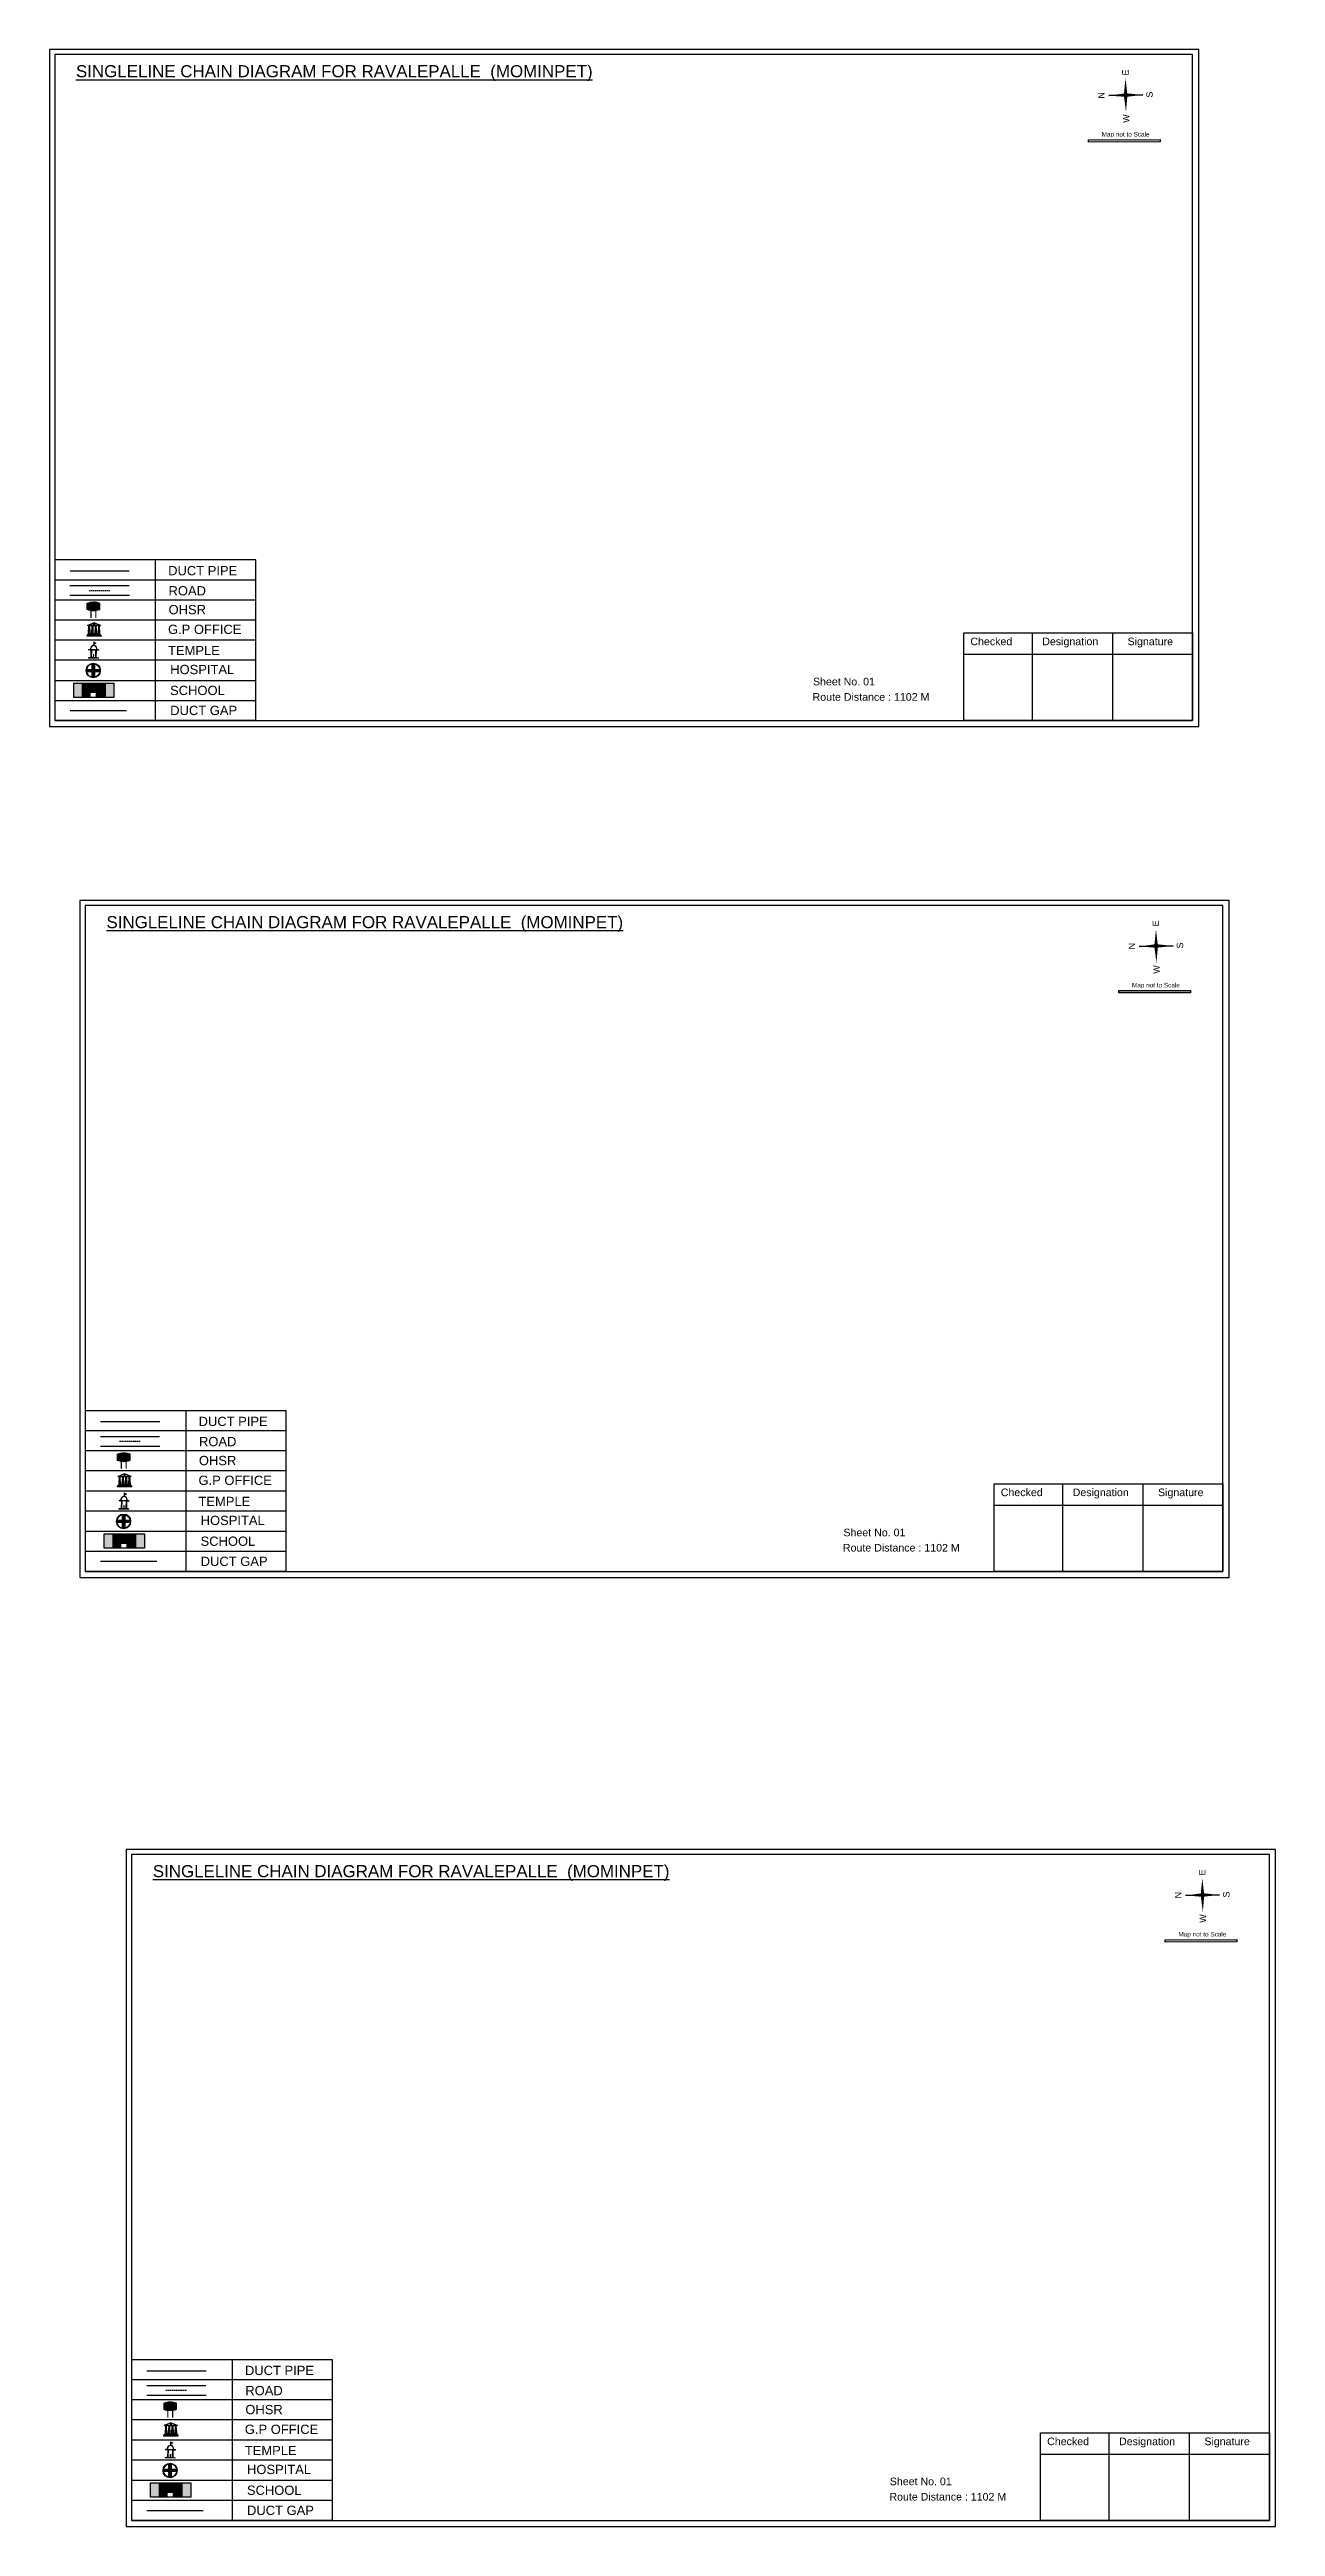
# Model space of a CAD drawing. Header units: inches. Extents: x -117 to 51867, y -12715 to 3423.
# Drawn here: x 45946 to 46895, y -12148 to -10229 of the extents above; entities that cross this region are included whole.
import ezdxf

# ---------------------------------------------------------------- set-up
doc = ezdxf.new("R2010")
doc.units = ezdxf.units.IN
doc.header["$MEASUREMENT"] = 0
doc.linetypes.add('DASHEDX2', pattern=[1.5, 1, -0.5])
doc.layers.add('LANDMARK', color=7, linetype='Continuous')
doc.layers.add('OHT', color=7, linetype='Continuous')
doc.styles.get("Standard").update_dxf_attribs({"font": 'arial.ttf'})

# ---------------------------------------------------------------- blocks, each defined once
blk = doc.blocks.new('OHT')
at = {"linetype": 'Continuous', "lineweight": 0, "true_color": 0x0ffffc}
blk.add_hatch(color=4, dxfattribs=at).paths.add_polyline_path([(0.01, 1), (0, 1, 0.101323), (-0.4, 0.92), (-0.4, 0.52, 0.194075), (0.4, 0.52), (0.4, 0.92, 0.097877)])
at = {"color": 4, "linetype": 'Continuous', "lineweight": 0, "true_color": 0x0ffffc, "flags": 128}
for points in [[(-0.4, 0.52), (-0.4, 0.92)], [(0.4, 0.52), (0.4, 0.92)]]:
    blk.add_lwpolyline(points, dxfattribs=at)
at = {"color": 4, "linetype": 'Continuous', "lineweight": 0, "true_color": 0x0ffffc, "const_width": 0.075, "flags": 128}
for points in [[(-0.15, 0), (-0.15, 0.48)], [(0.15, 0), (0.15, 0.47)]]:
    blk.add_lwpolyline(points, dxfattribs=at)
at = {"color": 4, "linetype": 'Continuous', "lineweight": 0, "true_color": 0x0ffffc}
for centre, radius, start, end in [((0.01, -0.02), 1.02, 67.3109, 113.4711), ((0, 1.51), 1.07, 247.7682, 291.7007)]:
    blk.add_arc(centre, radius, start, end, dxfattribs=at)
blk = doc.blocks.new('Government_Office')
at = {"linetype": 'Continuous', "lineweight": 0, "true_color": 0xff0000}
for points in [[(-0.5, 0.05), (0.5, 0.05), (0.5, 0), (-0.5, 0)], [(-0.45, 0.08), (-0.45, 0.12), (0.45, 0.12), (0.45, 0.08)], [(-0.4, 0.14), (-0.4, 0.18), (0.4, 0.18), (0.4, 0.14)]]:
    blk.add_hatch(color=1, dxfattribs=at).paths.add_polyline_path(points)
h = blk.add_hatch(color=1, dxfattribs=at)
h.paths.add_polyline_path([(0.44, 0.72), (0.45, 0.75), (0, 0.93), (-0.45, 0.75), (-0.44, 0.72)])
h.paths.add_polyline_path([(0.36, 0.75), (-0.36, 0.75), (0, 0.9)], flags=16)
h.paths.add_polyline_path([(0, 0.78, -1), (0, 0.87, -1)], flags=0)
h = blk.add_hatch(color=1, dxfattribs=at)
edge = h.paths.add_edge_path()
edge.add_line((-0.27, 0.2), (-0.3, 0.68))
edge.add_line((-0.3, 0.68), (-0.29, 0.68))
edge.add_arc((-0.28, 0.69), 0.0176, 225.304, 441.5659)
edge.add_line((-0.28, 0.7), (-0.39, 0.7))
edge.add_arc((-0.39, 0.69), 0.0176, 98.4341, 314.696)
edge.add_line((-0.38, 0.68), (-0.37, 0.68))
edge.add_line((-0.37, 0.68), (-0.4, 0.2))
edge.add_line((-0.4, 0.2), (-0.27, 0.2))
h = blk.add_hatch(color=1, dxfattribs=at)
edge = h.paths.add_edge_path()
edge.add_line((-0.05, 0.2), (-0.07, 0.68))
edge.add_line((-0.07, 0.68), (-0.07, 0.68))
edge.add_arc((-0.05, 0.69), 0.0176, 225.304, 441.5659)
edge.add_line((-0.05, 0.7), (-0.17, 0.7))
edge.add_arc((-0.17, 0.69), 0.0176, 98.4341, 314.696)
edge.add_line((-0.16, 0.68), (-0.15, 0.68))
edge.add_line((-0.15, 0.68), (-0.18, 0.2))
edge.add_line((-0.18, 0.2), (-0.05, 0.2))
h = blk.add_hatch(color=1, dxfattribs=at)
edge = h.paths.add_edge_path()
edge.add_arc((0, 0.83), 0.0467, 90, 270)
edge.add_arc((0, 0.83), 0.0467, 270, 450)
h = blk.add_hatch(color=1, dxfattribs=at)
edge = h.paths.add_edge_path()
edge.add_line((0.18, 0.2), (0.15, 0.68))
edge.add_line((0.15, 0.68), (0.16, 0.68))
edge.add_arc((0.17, 0.69), 0.0176, 225.304, 441.5659)
edge.add_line((0.17, 0.7), (0.05, 0.7))
edge.add_arc((0.05, 0.69), 0.0176, 98.4341, 314.696)
edge.add_line((0.07, 0.68), (0.07, 0.68))
edge.add_line((0.07, 0.68), (0.05, 0.2))
edge.add_line((0.05, 0.2), (0.18, 0.2))
h = blk.add_hatch(color=1, dxfattribs=at)
edge = h.paths.add_edge_path()
edge.add_line((0.4, 0.2), (0.37, 0.68))
edge.add_line((0.37, 0.68), (0.38, 0.68))
edge.add_arc((0.39, 0.69), 0.0176, 225.304, 441.5659)
edge.add_line((0.4, 0.7), (0.28, 0.7))
edge.add_arc((0.28, 0.69), 0.0176, 98.4341, 314.696)
edge.add_line((0.29, 0.68), (0.3, 0.68))
edge.add_line((0.3, 0.68), (0.27, 0.2))
edge.add_line((0.27, 0.2), (0.4, 0.2))
at = {"color": 1, "linetype": 'Continuous', "lineweight": 0, "true_color": 0xff0000, "flags": 128}
for points in [[(-0.5, 0.05), (0.5, 0.05), (0.5, 0), (-0.5, 0)], [(-0.45, 0.75), (-0.44, 0.72), (0.44, 0.72), (0.45, 0.75), (0, 0.93)], [(-0.45, 0.08), (-0.45, 0.12), (0.45, 0.12), (0.45, 0.08)], [(-0.4, 0.14), (-0.4, 0.18), (0.4, 0.18), (0.4, 0.14)], [(-0.36, 0.75), (0.36, 0.75), (0, 0.9)]]:
    blk.add_lwpolyline(points, close=True, dxfattribs=at)
for points in [[(-0.27, 0.2), (-0.3, 0.68), (-0.29, 0.68, 1.379694), (-0.28, 0.7), (-0.39, 0.7, 1.379694), (-0.38, 0.68), (-0.37, 0.68), (-0.4, 0.2)], [(-0.05, 0.2), (-0.07, 0.68), (-0.07, 0.68, 1.379694), (-0.05, 0.7), (-0.17, 0.7, 1.379694), (-0.16, 0.68), (-0.15, 0.68), (-0.18, 0.2)], [(0, 0.87, 1), (0, 0.78, 1)], [(0.18, 0.2), (0.15, 0.68), (0.16, 0.68, 1.379694), (0.17, 0.7), (0.05, 0.7, 1.379694), (0.07, 0.68), (0.07, 0.68), (0.05, 0.2)], [(0.4, 0.2), (0.37, 0.68), (0.38, 0.68, 1.379694), (0.4, 0.7), (0.28, 0.7, 1.379694), (0.29, 0.68), (0.3, 0.68), (0.27, 0.2)]]:
    blk.add_lwpolyline(points, format="xyb", close=True, dxfattribs=at)
blk = doc.blocks.new('Temple')
at = {"linetype": 'Continuous', "lineweight": 0, "true_color": 0xff0000}
h = blk.add_hatch(color=1, dxfattribs=at)
edge = h.paths.add_edge_path()
edge.add_line((0.17, 0.49), (0.22, 0.49))
edge.add_line((0.22, 0.49), (0.22, 0.5))
edge.add_line((0.22, 0.5), (0.31, 0.5))
edge.add_line((0.31, 0.5), (0.31, 0.53))
edge.add_line((0.31, 0.53), (0.26, 0.53))
edge.add_line((0.26, 0.53), (0.26, 0.54))
edge.add_line((0.26, 0.54), (0.2, 0.54))
edge.add_spline(control_points=[(0.2, 0.54), (0.2, 0.59), (0.19, 0.64), (0.14, 0.74), (0.09, 0.79), (0.03, 0.8), (0.02, 0.81), (0.01, 0.81)], knot_values=[4.712389, 4.712389, 4.712389, 4.712389, 5.278166, 5.278166, 6.117402, 6.117402, 6.223801, 6.223801, 6.223801, 6.223801], degree=3, periodic=0)
edge.add_line((0.01, 0.81), (0.01, 0.79))
edge.add_line((0.01, 0.79), (-0.01, 0.79))
edge.add_line((-0.01, 0.79), (-0.01, 0.81))
edge.add_spline(control_points=[(-0.01, 0.81), (-0.05, 0.8), (-0.1, 0.78), (-0.17, 0.7), (-0.2, 0.63), (-0.2, 0.55), (-0.2, 0.55), (-0.2, 0.54)], knot_values=[6.343965, 6.343965, 6.343965, 6.343965, 6.956638, 6.956638, 7.795874, 7.795874, 7.853982, 7.853982, 7.853982, 7.853982], degree=3, periodic=0)
edge.add_line((-0.2, 0.54), (-0.26, 0.54))
edge.add_line((-0.26, 0.54), (-0.26, 0.53))
edge.add_line((-0.26, 0.53), (-0.31, 0.53))
edge.add_line((-0.31, 0.53), (-0.31, 0.5))
edge.add_line((-0.31, 0.5), (-0.22, 0.5))
edge.add_line((-0.22, 0.5), (-0.22, 0.49))
edge.add_line((-0.22, 0.49), (-0.17, 0.49))
edge.add_line((-0.17, 0.49), (-0.17, 0.07))
edge.add_arc((-0.2, 0.07), 0.03, -90, 0, ccw=False)
edge.add_line((-0.2, 0.04), (-0.26, 0.04))
edge.add_line((-0.26, 0.04), (-0.26, 0.03))
edge.add_line((-0.26, 0.03), (-0.31, 0.03))
edge.add_line((-0.31, 0.03), (-0.31, 0))
edge.add_line((-0.31, 0), (0.31, 0))
edge.add_line((0.31, 0), (0.31, 0.03))
edge.add_line((0.31, 0.03), (0.26, 0.03))
edge.add_line((0.26, 0.03), (0.26, 0.04))
edge.add_line((0.26, 0.04), (0.2, 0.04))
edge.add_arc((0.2, 0.07), 0.03, 180, 270, ccw=False)
edge.add_line((0.17, 0.07), (0.17, 0.49))
h.paths.add_polyline_path([(0.12, 0.07, -0.414214), (0.1, 0.04), (0.05, 0.04), (0.05, 0.03), (-0.05, 0.03), (-0.05, 0.04), (-0.1, 0.04, -0.414214), (-0.12, 0.07), (-0.12, 0.5), (0.12, 0.5)], flags=16)
edge = h.paths.add_edge_path(flags=16)
edge.add_ellipse((0, 0.54), major_axis=(0, 0.242), ratio=0.722808, start_angle=270, end_angle=450, ccw=False)
edge.add_line((0.17, 0.54), (-0.17, 0.54))
h.paths.add_polyline_path([(0.01, 0.23), (0.01, 0.07), (-0.01, 0.07), (-0.01, 0.23)], flags=0)
at = {"linetype": 'Continuous', "lineweight": 0, "true_color": 0xe66000}
blk.add_hatch(color=32, dxfattribs=at).paths.add_polyline_path([(-0.01, 1), (0.15, 0.93), (0, 0.85)])
at = {"linetype": 'Continuous', "lineweight": 0, "true_color": 0xff0000}
h = blk.add_hatch(color=1, dxfattribs=at)
edge = h.paths.add_edge_path()
edge.add_line((0.01, 0.86), (0, 0.85))
edge.add_line((0, 0.85), (0, 0.93))
edge.add_line((0, 0.93), (-0.01, 0.93))
edge.add_line((-0.01, 0.93), (-0.01, 0.81))
edge.add_spline(control_points=[(-0.01, 0.81), (0, 0.81), (0, 0.81), (0.01, 0.81)], knot_values=[6.223801, 6.223801, 6.223801, 6.223801, 6.343965, 6.343965, 6.343965, 6.343965], degree=3, periodic=0)
edge.add_line((0.01, 0.81), (0.01, 0.86))
h = blk.add_hatch(color=1, dxfattribs=at)
edge = h.paths.add_edge_path()
edge.add_line((0.01, 0.79), (0.01, 0.81))
edge.add_spline(control_points=[(0.01, 0.81), (0, 0.81), (0, 0.81), (-0.01, 0.81)], knot_values=[6.223801, 6.223801, 6.223801, 6.223801, 6.343965, 6.343965, 6.343965, 6.343965], degree=3, periodic=0)
edge.add_line((-0.01, 0.81), (-0.01, 0.79))
edge.add_line((-0.01, 0.79), (0.01, 0.79))
at = {"color": 1, "linetype": 'Continuous', "lineweight": 0, "true_color": 0xff0000, "flags": 128}
blk.add_lwpolyline([(0.2, 0.54), (0.26, 0.54), (0.26, 0.53), (0.31, 0.53), (0.31, 0.5), (0.22, 0.5), (0.22, 0.49), (0.17, 0.49), (0.17, 0.07, 0.414214), (0.2, 0.04), (0.26, 0.04), (0.26, 0.03), (0.31, 0.03), (0.31, 0), (-0.31, 0), (-0.31, 0.03), (-0.26, 0.03), (-0.26, 0.04), (-0.2, 0.04, 0.414214), (-0.17, 0.07), (-0.17, 0.49), (-0.22, 0.49), (-0.22, 0.5), (-0.31, 0.5), (-0.31, 0.53), (-0.26, 0.53), (-0.26, 0.54), (-0.2, 0.54)], format="xyb", dxfattribs=at)
blk.add_lwpolyline([(-0.17, 0.54), (0.17, 0.54)], dxfattribs=at)
blk.add_lwpolyline([(0.12, 0.5), (0.12, 0.07, -0.414214), (0.1, 0.04), (0.05, 0.04), (0.05, 0.03), (-0.05, 0.03), (-0.05, 0.04), (-0.1, 0.04, -0.414214), (-0.12, 0.07), (-0.12, 0.5)], format="xyb", close=True, dxfattribs=at)
at = {"color": 32, "linetype": 'Continuous', "lineweight": 0, "true_color": 0xe66000, "flags": 128}
blk.add_lwpolyline([(-0.01, 1), (0.15, 0.93), (0, 0.85), (-0.01, 1)], dxfattribs=at)
at = {"color": 1, "linetype": 'Continuous', "lineweight": 0, "true_color": 0xff0000, "flags": 128}
for points in [[(0.01, 0.93), (-0.01, 0.93), (-0.01, 0.79), (0.01, 0.79)], [(0.01, 0.23), (-0.01, 0.23), (-0.01, 0.07), (0.01, 0.07)]]:
    blk.add_lwpolyline(points, close=True, dxfattribs=at)
at = {"color": 1, "linetype": 'Continuous', "lineweight": 0, "true_color": 0xff0000}
blk.add_ellipse((0, 0.54), major_axis=(0, 0.242), ratio=0.722808, start_param=4.712389, end_param=7.853982, dxfattribs=at)
blk.add_open_spline([(0.2, 0.54), (0.2, 0.59), (0.19, 0.64), (0.14, 0.74), (0.09, 0.79), (-0.02, 0.82), (-0.08, 0.79), (-0.17, 0.7), (-0.2, 0.63), (-0.2, 0.55), (-0.2, 0.55), (-0.2, 0.54)], degree=3, knots=[4.712389, 4.712389, 4.712389, 4.712389, 5.278166, 5.278166, 6.117402, 6.117402, 6.956638, 6.956638, 7.795874, 7.795874, 7.853982, 7.853982, 7.853982, 7.853982], dxfattribs=at)
blk = doc.blocks.new('*U112')
at = {"color": 0, "linetype": 'DASHEDX2', "transparency": 16777216}
blk.add_line((-8.2, 0), (8, 0), dxfattribs=at)
blk = doc.blocks.new('Hospital')
at = {"linetype": 'Continuous', "lineweight": 0, "true_color": 0x000000}
h = blk.add_hatch(color=18, dxfattribs=at)
h.paths.add_polyline_path([(-0.5, 0, 1), (0.5, 0, 1)])
h.paths.add_polyline_path([(0.45, 0, -1), (-0.45, 0, -1)], flags=16)
at = {"linetype": 'Continuous', "true_color": 0xff0000}
blk.add_hatch(color=1, dxfattribs=at).paths.add_polyline_path([(-0.39, 0.08), (-0.08, 0.08), (-0.08, 0.39), (0.08, 0.39), (0.08, 0.08), (0.39, 0.08), (0.39, -0.08), (0.08, -0.08), (0.08, -0.39), (-0.08, -0.39), (-0.08, -0.08), (-0.39, -0.08)])
at = {"color": 1, "linetype": 'Continuous', "true_color": 0xff0000, "flags": 128}
blk.add_lwpolyline([(-0.39, 0.08), (-0.08, 0.08), (-0.08, 0.39), (0.08, 0.39), (0.08, 0.08), (0.39, 0.08), (0.39, -0.08), (0.08, -0.08), (0.08, -0.39), (-0.08, -0.39), (-0.08, -0.08), (-0.39, -0.08)], close=True, dxfattribs=at)
at = {"color": 18, "linetype": 'Continuous', "lineweight": 0, "true_color": 0x000000}
for radius in [0.5, 0.446]:
    blk.add_circle((0, 0), radius, dxfattribs=at)
blk = doc.blocks.new('*U102')
at = {"color": 0, "linetype": 'DASHEDX2', "transparency": 16777216}
blk.add_line((-8.2, 0), (8, 0), dxfattribs=at)
blk = doc.blocks.new('*U104')
at = {"color": 0, "linetype": 'DASHEDX2', "transparency": 16777216}
blk.add_line((-8.2, 0), (8, 0), dxfattribs=at)

msp = doc.modelspace()

# ---------------------------------------------------------------- hatches: boundary and pattern name
at = {"true_color": 0x0093dd}
h = msp.add_hatch(color=142, dxfattribs=at)
h.dxf.hatch_style = 1
h.paths.add_polyline_path([(46750.6, -10298.8), (46750.6, -10300.7), (46806.1, -10300.5), (46806.1, -10298.7)])
at = {"true_color": 0xc8c92d}
h = msp.add_hatch(color=52, dxfattribs=at)
h.dxf.hatch_style = 1
h.paths.add_polyline_path([(45970.8, -10719.7), (45964.6, -10719.7), (45964.6, -10730.8), (45970.8, -10730.8)])
h.paths.add_polyline_path([(45995.6, -10719.7), (45989.5, -10719.7), (45989.5, -10730.8), (45995.6, -10730.8)])
at = {"true_color": 0x293189}
h = msp.add_hatch(color=177, dxfattribs=at)
h.dxf.hatch_style = 1
h.paths.add_polyline_path([(45989.5, -10719.7), (45970.8, -10719.7), (45970.8, -10730.8), (45977.8, -10730.8), (45977.8, -10727.2), (45981.6, -10727.2), (45981.6, -10730.8), (45989.5, -10730.8)])
h.paths.add_polyline_path([(45973.4, -10722.2), (45972.1, -10722.2), (45972.1, -10721), (45973.4, -10721)], flags=16)
h.paths.add_polyline_path([(45986.3, -10722.2), (45986.3, -10721), (45987.7, -10721), (45987.7, -10722.2)], flags=16)
at = {"true_color": 0x0093dd}
h = msp.add_hatch(color=142, dxfattribs=at)
h.dxf.hatch_style = 1
h.paths.add_polyline_path([(46774.2, -10958), (46774.2, -10959.8), (46829.7, -10959.7), (46829.7, -10957.8)])
at = {"true_color": 0xc8c92d}
h = msp.add_hatch(color=52, dxfattribs=at)
h.dxf.hatch_style = 1
h.paths.add_polyline_path([(45994.4, -11378.9), (45988.2, -11378.9), (45988.2, -11390), (45994.4, -11390)])
h.paths.add_polyline_path([(46019.2, -11378.9), (46013, -11378.9), (46013, -11390), (46019.2, -11390)])
at = {"true_color": 0x293189}
h = msp.add_hatch(color=177, dxfattribs=at)
h.dxf.hatch_style = 1
h.paths.add_polyline_path([(46013, -11378.9), (45994.4, -11378.9), (45994.4, -11390), (46001.4, -11390), (46001.4, -11386.4), (46005.2, -11386.4), (46005.2, -11390), (46013, -11390)])
h.paths.add_polyline_path([(45997, -11381.4), (45995.7, -11381.4), (45995.7, -11380.1), (45997, -11380.1)], flags=16)
h.paths.add_polyline_path([(46009.9, -11381.4), (46009.9, -11380.1), (46011.3, -11380.1), (46011.3, -11381.4)], flags=16)
at = {"true_color": 0x0093dd}
h = msp.add_hatch(color=142, dxfattribs=at)
h.dxf.hatch_style = 1
h.paths.add_polyline_path([(46810.1, -11693.2), (46810.1, -11695), (46865.6, -11694.9), (46865.6, -11693)])
at = {"true_color": 0xc8c92d}
h = msp.add_hatch(color=52, dxfattribs=at)
h.dxf.hatch_style = 1
h.paths.add_polyline_path([(46030.3, -12114.1), (46024.1, -12114.1), (46024.1, -12125.2), (46030.3, -12125.2)])
h.paths.add_polyline_path([(46055.1, -12114.1), (46049, -12114.1), (46049, -12125.2), (46055.1, -12125.2)])
at = {"true_color": 0x293189}
h = msp.add_hatch(color=177, dxfattribs=at)
h.dxf.hatch_style = 1
h.paths.add_polyline_path([(46049, -12114.1), (46030.3, -12114.1), (46030.3, -12125.2), (46037.3, -12125.2), (46037.3, -12121.5), (46041.1, -12121.5), (46041.1, -12125.2), (46049, -12125.2)])
h.paths.add_polyline_path([(46032.9, -12116.6), (46031.6, -12116.6), (46031.6, -12115.3), (46032.9, -12115.3)], flags=16)
h.paths.add_polyline_path([(46045.8, -12116.6), (46045.8, -12115.3), (46047.2, -12115.3), (46047.2, -12116.6)], flags=16)

# ---------------------------------------------------------------- linework, layer by layer
for p, q in [((46792.7, -10264.1), (46766.4, -10264.6)), ((46766.4, -10264.6), (46792.7, -10264.1)), ((46792.7, -10264.1), (46766.4, -10264.6)), ((46779.5, -10264.3), (46792.7, -10264.1)), ((45949.9, -10624.3), (45949.9, -10747.5)), ((46027.7, -10624.3), (46027.7, -10748.7)), ((46105.5, -10639.9), (45949.9, -10639.9)), ((45961.6, -10644.2), (46007.5, -10644.2)), ((46105.5, -10655.4), (45949.9, -10655.4)), ((45961.6, -10651.7), (46007.7, -10651.7)), ((46105.5, -10671), (45949.9, -10671)), ((46105.5, -10686.5), (45949.9, -10686.5)), ((46105.5, -10702.1), (45949.9, -10702.1)), ((45949.9, -10717.6), (46105.5, -10717.6)), ((45949.9, -10733.2), (46105.5, -10733.2)), ((45949.9, -10747.5), (45949.9, -10748.7)), ((45949.9, -10747.8), (45949.9, -10748.7)), ((46105.5, -10748.7), (45949.9, -10748.7)), ((46816.2, -10923.3), (46789.9, -10923.7)), ((46789.9, -10923.7), (46816.2, -10923.3)), ((46816.2, -10923.3), (46789.9, -10923.7)), ((46803.1, -10923.5), (46816.2, -10923.3)), ((45973.5, -11283.5), (45973.5, -11406.7)), ((46129, -11299), (45973.5, -11299)), ((46051.3, -11283.5), (46051.3, -11407.9)), ((46129, -11314.6), (45973.5, -11314.6)), ((45985.2, -11303.3), (46031.1, -11303.3)), ((45985.2, -11310.8), (46031.3, -11310.8)), ((46129, -11330.1), (45973.5, -11330.1)), ((46129, -11345.7), (45973.5, -11345.7)), ((46129, -11361.2), (45973.5, -11361.2)), ((45973.5, -11376.8), (46129, -11376.8)), ((45973.5, -11392.3), (46129, -11392.3)), ((45973.5, -11406.7), (45973.5, -11407.9)), ((45973.5, -11406.9), (45973.5, -11407.9)), ((46129, -11407.9), (45973.5, -11407.9)), ((46852.2, -11658.5), (46825.9, -11658.9)), ((46825.9, -11658.9), (46852.2, -11658.5)), ((46852.2, -11658.5), (46825.9, -11658.9)), ((46839, -11658.7), (46852.2, -11658.5)), ((46009.4, -12018.7), (46009.4, -12141.9)), ((46087.2, -12018.7), (46087.2, -12143.1)), ((46165, -12034.2), (46009.4, -12034.2)), ((46165, -12049.8), (46009.4, -12049.8)), ((46021.1, -12038.5), (46067, -12038.5)), ((46021.1, -12046), (46067.2, -12046)), ((46165, -12065.3), (46009.4, -12065.3)), ((46165, -12080.9), (46009.4, -12080.9)), ((46165, -12096.4), (46009.4, -12096.4)), ((46009.4, -12112), (46165, -12112)), ((46009.4, -12127.5), (46165, -12127.5)), ((46009.4, -12141.9), (46009.4, -12143.1)), ((46009.4, -12142.1), (46009.4, -12143.1)), ((46165, -12143.1), (46009.4, -12143.1))]:
    msp.add_line(p, q)
at = {"color": 1}
for p, q in [((46766.4, -10264.6), (46779.5, -10264.3)), ((46789.9, -10923.7), (46803.1, -10923.5)), ((46825.9, -11658.9), (46839, -11658.7))]:
    msp.add_line(p, q, dxfattribs=at)
at = {"color": 242, "true_color": 0xcd2027}
for p, q in [((46707, -10680.9), (46707, -10748.8)), ((46769.2, -10680.9), (46769.2, -10748.8)), ((46654, -10697.3), (46831.3, -10697.3)), ((46730.6, -11340), (46730.6, -11407.9)), ((46792.8, -11340), (46792.8, -11407.9)), ((46677.6, -11356.5), (46854.8, -11356.5)), ((46766.5, -12075.2), (46766.5, -12143.1)), ((46828.7, -12075.2), (46828.7, -12143.1)), ((46713.5, -12091.7), (46890.8, -12091.7))]:
    msp.add_line(p, q, dxfattribs=at)
for points in [[(45945.8, -10228.9), (45945.8, -10753.4), (46836, -10753.4), (46836, -10228.9)], [(45949.9, -10232.9), (45949.9, -10748.7), (46831.3, -10748.7), (46831.3, -10232.9)], [(45995.7, -10719.7), (45995.7, -10730.8), (45964.6, -10730.8), (45964.6, -10719.7)], [(45973.4, -10721), (45973.4, -10722.2), (45972.1, -10722.2), (45972.1, -10721)], [(45986.3, -10722.2), (45986.3, -10721), (45987.7, -10721), (45987.7, -10722.2)], [(45969.4, -10888.1), (45969.4, -11412.6), (46859.5, -11412.6), (46859.5, -10888.1)], [(45973.5, -10892.1), (45973.5, -11407.9), (46854.8, -11407.9), (46854.8, -10892.1)], [(46019.3, -11378.9), (46019.3, -11390), (45988.2, -11390), (45988.2, -11378.9)], [(45997, -11380.1), (45997, -11381.4), (45995.7, -11381.4), (45995.7, -11380.1)], [(46009.9, -11381.4), (46009.9, -11380.1), (46011.3, -11380.1), (46011.3, -11381.4)], [(46005.3, -11623.3), (46005.3, -12147.8), (46895.5, -12147.8), (46895.5, -11623.3)], [(46009.4, -11627.3), (46009.4, -12143.1), (46890.8, -12143.1), (46890.8, -11627.3)], [(46055.2, -12114.1), (46055.2, -12125.2), (46024.1, -12125.2), (46024.1, -12114.1)], [(46032.9, -12115.3), (46032.9, -12116.6), (46031.6, -12116.6), (46031.6, -12115.3)], [(46045.8, -12116.6), (46045.8, -12115.3), (46047.2, -12115.3), (46047.2, -12116.6)]]:
    msp.add_lwpolyline(points, close=True)
at = {"color": 142, "true_color": 0x0093dd}
for points in [[(46806.1, -10300.5), (46750.6, -10300.7), (46750.6, -10298.8), (46806.1, -10298.7), (46806.1, -10300.5)], [(46829.7, -10959.7), (46774.2, -10959.8), (46774.2, -10958), (46829.7, -10957.8), (46829.7, -10959.7)], [(46865.6, -11694.9), (46810.1, -11695), (46810.1, -11693.2), (46865.6, -11693), (46865.6, -11694.9)]]:
    msp.add_lwpolyline(points, dxfattribs=at)
for points in [[(46105.5, -10748.7), (46105.5, -10624.3), (45949.9, -10624.3)], [(45976.5, -10730.8), (45976.5, -10726.7), (45983, -10726.7), (45983, -10730.8)], [(46129, -11407.9), (46129, -11283.5), (45973.5, -11283.5)], [(46000, -11390), (46000, -11385.9), (46006.6, -11385.9), (46006.6, -11390)], [(46165, -12143.1), (46165, -12018.7), (46009.4, -12018.7)], [(46036, -12125.2), (46036, -12121.1), (46042.5, -12121.1), (46042.5, -12125.2)]]:
    msp.add_lwpolyline(points)
at = {"color": 242, "true_color": 0xcd2027}
for points in [[(46831.3, -10748.8), (46654, -10748.8), (46654, -10680.9), (46831.3, -10680.9)], [(46854.8, -11407.9), (46677.6, -11407.9), (46677.6, -11340), (46854.8, -11340)], [(46890.8, -12143.1), (46713.5, -12143.1), (46713.5, -12075.2), (46890.8, -12075.2)]]:
    msp.add_lwpolyline(points, close=True, dxfattribs=at)
at = {"color": 1}
for points in [[(46779.5, -10265.6), (46779.5, -10262.8), (46766.4, -10264.6)], [(46779.5, -10265.6), (46779.5, -10262.8), (46766.4, -10264.6)], [(46803.1, -10924.8), (46803.1, -10922), (46789.9, -10923.7)], [(46803.1, -10924.8), (46803.1, -10922), (46789.9, -10923.7)], [(46839, -11660), (46839, -11657.2), (46825.9, -11658.9)], [(46839, -11660), (46839, -11657.2), (46825.9, -11658.9)]]:
    msp.add_solid(points, dxfattribs=at)
for points in [[(46780.8, -10264.3), (46778, -10264.4), (46779.3, -10251.2)], [(46780.8, -10264.3), (46778, -10264.4), (46779.3, -10251.2)], [(46780.8, -10264.3), (46778, -10264.4), (46779.7, -10277.5)], [(46780.8, -10264.3), (46778, -10264.4), (46779.7, -10277.5)], [(46779.5, -10265.6), (46779.5, -10262.8), (46792.7, -10264.1)], [(46779.5, -10265.6), (46779.5, -10262.8), (46792.7, -10264.1)], [(46804.4, -10923.5), (46801.6, -10923.5), (46802.9, -10910.4)], [(46804.4, -10923.5), (46801.6, -10923.5), (46802.9, -10910.4)], [(46804.4, -10923.5), (46801.6, -10923.5), (46803.3, -10936.6)], [(46804.4, -10923.5), (46801.6, -10923.5), (46803.3, -10936.6)], [(46803.1, -10924.8), (46803.1, -10922), (46816.2, -10923.3)], [(46803.1, -10924.8), (46803.1, -10922), (46816.2, -10923.3)], [(46840.3, -11658.7), (46837.5, -11658.7), (46838.8, -11645.5)], [(46840.3, -11658.7), (46837.5, -11658.7), (46838.8, -11645.5)], [(46840.3, -11658.7), (46837.5, -11658.7), (46839.2, -11671.8)], [(46840.3, -11658.7), (46837.5, -11658.7), (46839.2, -11671.8)], [(46839, -11660), (46839, -11657.2), (46852.2, -11658.5)], [(46839, -11660), (46839, -11657.2), (46852.2, -11658.5)]]:
    msp.add_solid(points)
at = {"layer": 'OHT', "color": 5}
for p, q in [((45961.8, -10632.8), (46007.6, -10632.8)), ((45985.3, -11291.9), (46031.2, -11291.9)), ((46021.3, -12027.1), (46067.1, -12027.1))]:
    msp.add_line(p, q, dxfattribs=at)
at = {"layer": 'OHT', "color": 1}
for p, q in [((45961.8, -10741), (46005.4, -10741)), ((45985.3, -11400.1), (46028.9, -11400.1)), ((46021.3, -12135.3), (46064.9, -12135.3))]:
    msp.add_line(p, q, dxfattribs=at)

# ---------------------------------------------------------------- block references
at = {"linetype": 'DASHEDX2'}
for name, p in [('*U112', (45984.6, -10647.9)), ('*U102', (46008.2, -11307.1)), ('*U104', (46044.1, -12042.3))]:
    msp.add_blockref(name, p, dxfattribs=at)
at = {"layer": 'LANDMARK'}
for name, p, xscale, yscale, zscale in [('Government_Office', (45980.3, -10683.4), 11.32114773247135, 11.32114773247135, 11.32114773247135), ('Hospital', (45979.7, -10710), 11.41772014427468, 11.41772014427468, 11.41772014427468), ('Government_Office', (46003.9, -11342.5), 11.32114773247135, 11.32114773247135, 11.32114773247135), ('Hospital', (46003.2, -11369.2), 11.41772014427468, 11.41772014427468, 11.41772014427468), ('Government_Office', (46039.8, -12077.7), 11.32114773247135, 11.32114773247135, 11.32114773247135), ('Hospital', (46039.2, -12104.4), 11.41772014427468, 11.41772014427468, 11.41772014427468)]:
    msp.add_blockref(name, p, dxfattribs=dict(at, xscale=xscale, yscale=yscale, zscale=zscale))
at = {"layer": 'LANDMARK', "xscale": 12.62452535729322, "yscale": 12.62452535729322, "zscale": 12.62452535729322, "rotation": 358.3713438591284}
for p in [(45979.8, -10700.5), (46003.4, -11359.7), (46039.3, -12094.8)]:
    msp.add_blockref('Temple', p, dxfattribs=at)
at = {"layer": 'OHT', "xscale": 12.45189723782068, "yscale": 12.45189723782068, "zscale": 12.45189723782068}
for p in [(45979.8, -10669.3), (46003.3, -11328.4), (46039.3, -12063.6)]:
    msp.add_blockref('OHT', p, dxfattribs=at)

# ---------------------------------------------------------------- texts
at = {"color": 242, "true_color": 0xcd2027}
for p in [(45966.3, -10250.4), (45989.9, -10909.6), (46025.8, -11644.8)]:
    msp.add_text('%%USINGLELINE CHAIN DIAGRAM FOR RAVALEPALLE  (MOMINPET)', height=9.375, dxfattribs=at).set_placement(p)
for s, p in [('E', (46781.7, -10249)), ('N', (46763.1, -10266.9)), ('S', (46800.4, -10266.1)), ('W', (46782.3, -10285.6)), ('E', (46805.3, -10908.2)), ('N', (46786.7, -10926)), ('S', (46824, -10925.3)), ('W', (46805.9, -10944.8)), ('E', (46841.2, -11643.4)), ('N', (46822.6, -11661.2)), ('S', (46859.9, -11660.5)), ('W', (46841.8, -11680))]:
    msp.add_text(s, height=4.95, rotation=91.0063).set_placement(p)
for s, height, p in [('Map not to Scale', 3.542, (46760.8, -10296.3)), ('DUCT PIPE', 7.18, (46037.7, -10636.2)), ('ROAD ', 7.18, (46038, -10651.8)), ('OHSR', 7.18, (46038, -10666.4)), ('G.P OFFICE', 7.18, (46037.6, -10681.7)), ('Checked', 5.89, (46659.1, -10690.4)), ('Designation', 5.886, (46714.8, -10690.4)), ('Signature', 5.89, (46780.9, -10690.4)), ('TEMPLE', 7.18, (46037.6, -10698.1)), ('HOSPITAL', 7.18, (46039.3, -10712.8)), ('SCHOOL', 7.18, (46039.2, -10729)), ('Sheet No. 01', 5.886, (46537.2, -10721.5)), ('DUCT GAP', 7.18, (46039.3, -10744.5)), ('Route Distance : 1102 M', 5.886, (46536.9, -10733.4)), ('Map not to Scale', 3.542, (46784.3, -10955.5)), ('DUCT PIPE', 7.18, (46061.3, -11295.3)), ('OHSR', 7.18, (46061.5, -11325.6)), ('ROAD ', 7.18, (46061.6, -11310.9)), ('G.P OFFICE', 7.18, (46061.2, -11340.9)), ('TEMPLE', 7.18, (46061.2, -11357.3)), ('Checked', 5.89, (46682.7, -11349.6)), ('Designation', 5.886, (46738.4, -11349.6)), ('Signature', 5.89, (46804.5, -11349.6)), ('HOSPITAL', 7.18, (46062.9, -11372)), ('Sheet No. 01', 5.886, (46560.8, -11380.7)), ('SCHOOL', 7.18, (46062.8, -11388.1)), ('DUCT GAP', 7.18, (46062.9, -11403.7)), ('Route Distance : 1102 M', 5.886, (46560.4, -11392.5)), ('Map not to Scale', 3.542, (46820.3, -11690.7)), ('DUCT PIPE', 7.18, (46097.2, -12030.5)), ('ROAD ', 7.18, (46097.5, -12046.1)), ('G.P OFFICE', 7.18, (46097.1, -12076.1)), ('OHSR', 7.18, (46097.5, -12060.8)), ('TEMPLE', 7.18, (46097.1, -12092.5)), ('Checked', 5.89, (46718.6, -12084.8)), ('Designation', 5.886, (46774.3, -12084.8)), ('Signature', 5.89, (46840.4, -12084.8)), ('HOSPITAL', 7.18, (46098.8, -12107.2)), ('SCHOOL', 7.18, (46098.7, -12123.3)), ('Route Distance : 1102 M', 5.886, (46596.4, -12127.7)), ('Sheet No. 01', 5.886, (46596.7, -12115.8)), ('DUCT GAP', 7.18, (46098.8, -12138.9))]:
    msp.add_text(s, height=height).set_placement(p)

doc.saveas('drawing.dxf')
